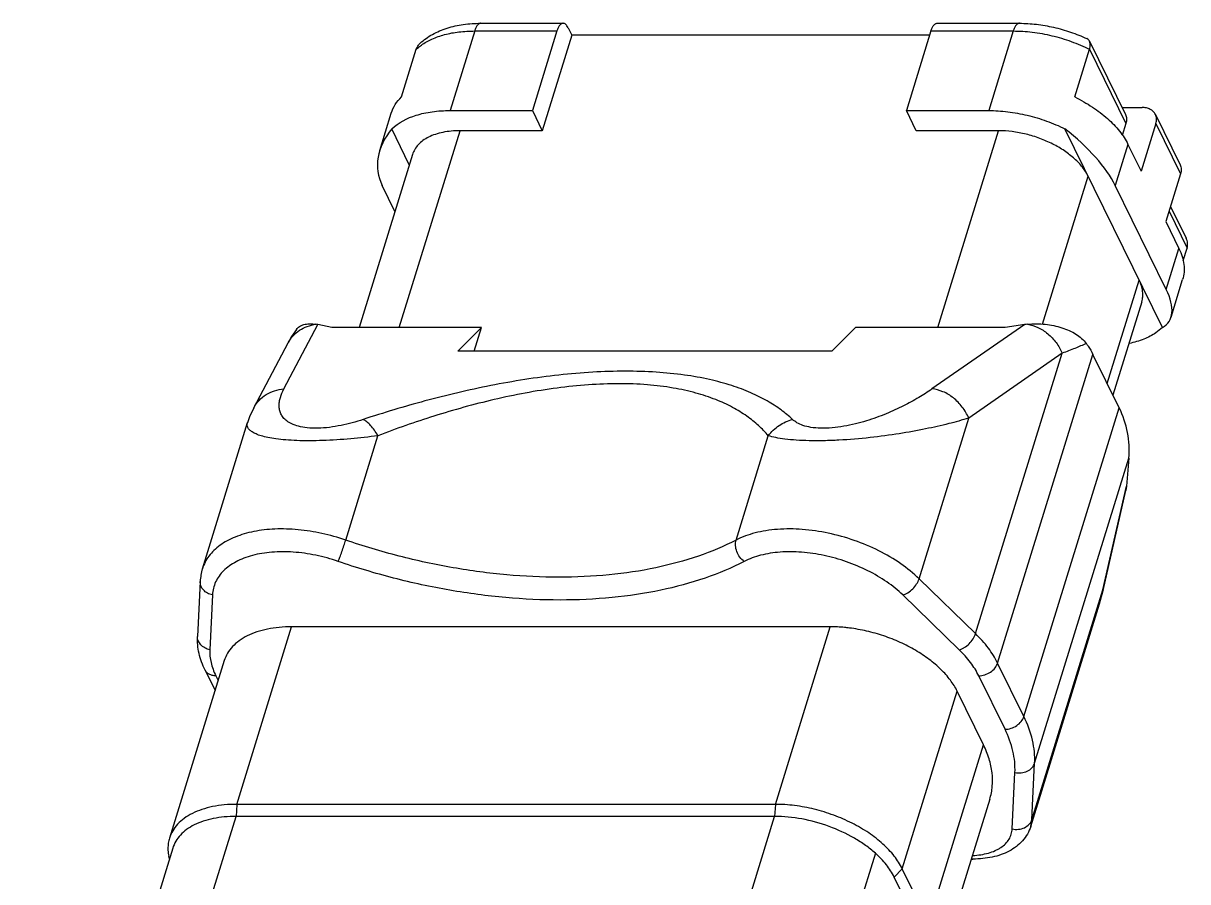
# Model space of a CAD drawing. Extents: x 0 to 420, y 0 to 297.
# Drawn here: x 272.53 to 315.54, y 215.86 to 247.56 of the extents above; entities that cross this region are included whole.
import ezdxf

# ---------------------------------------------------------------- set-up
doc = ezdxf.new("R2010")
doc.units = 0
doc.header["$LTSCALE"] = 23.1
doc.layers.get('0').update_dxf_attribs({"linetype": 'CONTINUOUS'})
doc.layers.add('DTM_AXIS', color=7, linetype='CONTINUOUS')

msp = doc.modelspace()

# ---------------------------------------------------------------- linework, layer by layer
at = {"color": 7, "linetype": 'CONTINUOUS'}
for p, q in [((289.431, 247.555), (292.471, 247.555)), ((292.652, 247.393), (292.79, 247.113)), ((306.287, 247.555), (309.326, 247.555)), ((289.203, 247.271), (288.295, 244.334)), ((289.203, 247.271), (292.242, 247.271)), ((292.242, 247.271), (291.334, 244.334)), ((292.79, 247.113), (291.7, 243.588)), ((306.009, 247.113), (292.79, 247.113)), ((306.058, 247.271), (305.15, 244.334)), ((306.058, 247.271), (309.097, 247.271)), ((309.097, 247.271), (308.19, 244.334)), ((286.502, 244.834), (287.047, 246.596)), ((311.371, 244.834), (311.916, 246.596)), ((311.916, 246.891), (313.241, 244.189)), ((311.916, 246.596), (313.259, 243.859)), ((288.295, 244.334), (291.334, 244.334)), ((291.334, 244.334), (291.7, 243.588)), ((305.516, 243.588), (305.15, 244.334)), ((305.15, 244.334), (308.19, 244.334)), ((313.115, 244.446), (313.855, 244.446)), ((285.694, 242.853), (286.121, 244.236)), ((314.347, 244.189), (315.262, 242.324)), ((286.789, 242.334), (286.139, 243.659)), ((286.416, 236.324), (288.661, 243.588)), ((291.7, 243.588), (288.661, 243.588)), ((308.556, 243.588), (305.516, 243.588)), ((306.311, 236.324), (308.556, 243.588)), ((314.61, 236.319), (311.008, 243.659)), ((313.259, 243.859), (313.122, 243.416)), ((314.364, 243.859), (313.82, 242.096)), ((314.364, 243.859), (315.279, 241.994)), ((286.905, 242.707), (284.932, 236.324)), ((310.178, 236.446), (311.866, 241.91)), ((315.279, 241.994), (314.735, 240.231)), ((286.257, 240.609), (285.787, 241.567)), ((314.751, 237.726), (312.866, 241.567)), ((314.852, 240.612), (315.518, 239.256)), ((314.908, 240.793), (315.482, 239.623)), ((315.374, 238.791), (315.518, 239.256)), ((312.572, 234.252), (313.751, 238.068)), ((314.926, 236.708), (315.354, 238.092)), ((313.844, 237.271), (312.78, 233.828)), ((282.155, 234.052), (283.412, 236.428)), ((283.929, 236.324), (283.412, 236.428)), ((289.456, 236.324), (283.929, 236.324)), ((288.586, 235.442), (289.456, 236.324)), ((289.183, 235.442), (289.456, 236.324)), ((303.271, 236.324), (302.402, 235.442)), ((308.798, 236.324), (303.271, 236.324)), ((309.52, 236.428), (306.096, 234.052)), ((309.52, 236.428), (308.798, 236.324)), ((281.044, 233.359), (282.312, 235.755)), ((302.402, 235.442), (288.586, 235.442)), ((310.906, 235.372), (307.452, 232.976)), ((307.706, 225.017), (310.906, 235.372)), ((308.521, 223.932), (312.043, 235.33)), ((313.013, 233.353), (312.043, 235.33)), ((309.491, 221.956), (313.013, 233.353)), ((280.812, 232.806), (280.812, 232.806)), ((305.619, 227.043), (307.452, 232.976)), ((284.438, 228.472), (285.629, 232.325)), ((298.859, 228.472), (300.05, 232.325)), ((309.887, 220.233), (313.366, 231.492)), ((313.366, 231.492), (313.277, 230.463)), ((312.406, 226.629), (313.277, 230.463)), ((312.414, 226.615), (313.252, 230.303)), ((313.277, 230.463), (313.253, 230.306)), ((279.064, 226.944), (278.965, 224.918)), ((307.706, 225.017), (305.619, 227.043)), ((279.518, 226.445), (279.419, 224.419)), ((307.104, 224.419), (305.017, 226.445)), ((309.785, 218.147), (312.406, 226.629)), ((312.28, 226.112), (312.406, 226.629)), ((312.28, 226.112), (312.414, 226.615)), ((312.406, 226.629), (312.414, 226.615)), ((312.278, 226.106), (312.28, 226.112)), ((280.415, 218.714), (282.441, 225.271)), ((302.336, 225.271), (282.441, 225.271)), ((300.31, 218.714), (302.336, 225.271)), ((279.953, 224.022), (277.927, 217.466)), ((309.491, 221.956), (308.521, 223.932)), ((279.246, 223.668), (279.613, 222.92)), ((279.639, 223.462), (279.726, 223.286)), ((308.794, 221.486), (307.823, 223.462)), ((305, 216.336), (307.026, 222.893)), ((307.996, 220.916), (307.026, 222.893)), ((305.97, 214.36), (307.996, 220.916)), ((309.785, 218.147), (309.887, 220.233)), ((309.058, 217.805), (309.159, 219.891)), ((280.415, 218.714), (280.389, 218.269)), ((300.31, 218.714), (280.415, 218.714)), ((300.31, 218.714), (300.284, 218.269)), ((308.23, 218.901), (306.204, 212.344)), ((274.87, 200.409), (280.389, 218.269)), ((300.284, 218.269), (280.389, 218.269)), ((294.765, 200.409), (300.284, 218.269)), ((309.742, 217.9), (309.785, 218.147)), ((278.048, 217.094), (272.529, 199.234)), ((307.548, 216.693), (307.608, 216.693)), ((305.97, 214.36), (305, 216.336))]:
    msp.add_line(p, q, dxfattribs=at)
for points in [[(282.619, 236.251), (282.442, 235.984), (282.312, 235.755)], [(281.044, 233.359), (280.889, 233.025), (280.812, 232.807)]]:
    msp.add_lwpolyline(points, dxfattribs=at)
for centre, radius, start, end in [((280.972, 226.853), 1.91, 162.8968, 177.2548), ((279.51, 217.116), 1.642, 191.1061, 194.6041)]:
    msp.add_arc(centre, radius, start, end, dxfattribs=at)
for centre, major_axis, ratio, start_param, end_param in [((289.722, 242.679), (4.093, 0.61), 0.634302, 2.534784, 3.340898), ((309.617, 242.679), (3.335, -2.314), 0.397708, 0.620303, 1.426417), ((311.502, 238.838), (3.335, -2.314), 0.397708, 6.097374, 6.903489), ((283.809, 235.377), (1.249, -0.841), 0.54317, 2.224795, 2.282156), ((310.231, 235.377), (1.905, -0.224), 0.55494, 1.960444, 2.017805), ((304.839, 231.044), (8.502, 1.267), 0.634302, -0.14976, 0.199305)]:
    msp.add_ellipse(centre, major_axis=major_axis, ratio=ratio, start_param=start_param, end_param=end_param, dxfattribs=at)
for points, knots in [([(287.19, 246.819), (287.327, 246.946), (287.642, 247.169), (288.187, 247.396), (288.792, 247.528), (289.215, 247.555), (289.431, 247.555)], [0, 0, 0, 0, 0.23243, 0.474609, 0.730138, 1, 1, 1, 1]), ([(289.431, 247.555), (289.42, 247.555), (289.397, 247.552), (289.364, 247.537), (289.332, 247.513), (289.29, 247.466), (289.242, 247.385), (289.215, 247.312), (289.203, 247.271)], [0, 0, 0, 0, 0.085921, 0.177541, 0.279368, 0.394335, 0.66833, 1, 1, 1, 1]), ([(292.471, 247.555), (292.46, 247.555), (292.437, 247.552), (292.404, 247.537), (292.372, 247.513), (292.329, 247.466), (292.282, 247.385), (292.255, 247.312), (292.242, 247.271)], [0, 0, 0, 0, 0.085924, 0.177532, 0.279343, 0.394297, 0.668291, 1, 1, 1, 1]), ([(292.652, 247.393), (292.641, 247.417), (292.616, 247.46), (292.572, 247.513), (292.523, 247.547), (292.488, 247.555), (292.471, 247.555)], [0, 0, 0, 0, 0.315482, 0.582089, 0.804614, 1, 1, 1, 1]), ([(306.058, 247.271), (306.071, 247.312), (306.098, 247.385), (306.145, 247.466), (306.188, 247.513), (306.22, 247.537), (306.253, 247.552), (306.276, 247.555), (306.287, 247.555)], [0, 0, 0, 0, 0.331709, 0.605703, 0.720657, 0.822468, 0.914076, 1, 1, 1, 1]), ([(309.326, 247.555), (309.315, 247.555), (309.292, 247.552), (309.259, 247.537), (309.227, 247.513), (309.185, 247.466), (309.137, 247.385), (309.11, 247.312), (309.097, 247.271)], [0, 0, 0, 0, 0.085921, 0.177541, 0.279368, 0.394335, 0.66833, 1, 1, 1, 1]), ([(309.326, 247.555), (309.535, 247.555), (309.959, 247.529), (310.592, 247.419), (311.217, 247.242), (311.62, 247.08), (311.817, 246.989)], [0, 0, 0, 0, 0.24345, 0.493956, 0.747547, 1, 1, 1, 1]), ([(287.233, 246.75), (287.355, 246.838), (287.632, 246.993), (288.102, 247.154), (288.634, 247.251), (289.009, 247.271), (289.203, 247.271)], [0, 0, 0, 0, 0.21751, 0.457024, 0.718651, 1, 1, 1, 1]), ([(309.097, 247.271), (309.333, 247.271), (309.813, 247.24), (310.53, 247.109), (311.239, 246.897), (311.695, 246.705), (311.916, 246.596)], [0, 0, 0, 0, 0.241617, 0.492827, 0.747692, 1, 1, 1, 1]), ([(311.915, 246.892), (311.905, 246.913), (311.877, 246.952), (311.838, 246.979), (311.817, 246.989)], [0, 0, 0, 0, 0.50528, 1, 1, 1, 1]), ([(287.047, 246.596), (287.06, 246.638), (287.099, 246.72), (287.157, 246.788), (287.19, 246.819)], [0, 0, 0, 0, 0.490932, 1, 1, 1, 1]), ([(287.047, 246.596), (287.061, 246.61), (287.121, 246.664), (287.184, 246.715), (287.233, 246.75)], [0, 0, 0, 0, 0.245092, 1, 1, 1, 1]), ([(311.916, 246.596), (311.924, 246.625), (311.94, 246.691), (311.947, 246.792), (311.929, 246.863), (311.915, 246.892)], [0, 0, 0, 0, 0.29251, 0.67688, 1, 1, 1, 1]), ([(286.139, 243.659), (286.388, 243.895), (286.804, 244.102), (287.331, 244.24), (287.749, 244.314), (288.074, 244.334), (288.295, 244.334)], [0, 0, 0, 0, 0.447883, 0.576831, 0.712181, 1, 1, 1, 1]), ([(308.19, 244.334), (308.425, 244.334), (308.905, 244.302), (309.622, 244.171), (310.331, 243.96), (310.787, 243.767), (311.008, 243.659)], [0, 0, 0, 0, 0.241601, 0.492814, 0.747687, 1, 1, 1, 1]), ([(314.347, 244.189), (314.327, 244.229), (314.273, 244.303), (314.157, 244.386), (314.013, 244.436), (313.909, 244.446), (313.855, 244.446)], [0, 0, 0, 0, 0.22686, 0.464999, 0.722169, 1, 1, 1, 1]), ([(313.241, 244.189), (313.253, 244.165), (313.272, 244.113), (313.289, 244.001), (313.276, 243.914), (313.259, 243.859)], [0, 0, 0, 0, 0.239501, 0.483927, 1, 1, 1, 1]), ([(314.364, 243.859), (314.381, 243.914), (314.394, 244.001), (314.378, 244.113), (314.359, 244.165), (314.347, 244.189)], [0, 0, 0, 0, 0.516073, 0.760499, 1, 1, 1, 1]), ([(288.661, 243.588), (288.552, 243.588), (288.34, 243.579), (288.035, 243.534), (287.755, 243.461), (287.506, 243.36), (287.292, 243.232), (287.116, 243.079), (286.983, 242.904), (286.925, 242.773), (286.905, 242.706)], [0, 0, 0, 0, 0.155789, 0.303255, 0.441136, 0.569085, 0.687389, 0.797111, 0.900326, 1, 1, 1, 1]), ([(311.866, 241.91), (311.809, 242.026), (311.658, 242.257), (311.359, 242.569), (310.987, 242.857), (310.554, 243.108), (310.078, 243.315), (309.575, 243.469), (309.065, 243.565), (308.723, 243.588), (308.556, 243.588)], [0, 0, 0, 0, 0.100249, 0.211884, 0.333776, 0.463722, 0.598746, 0.735447, 0.870343, 1, 1, 1, 1]), ([(315.262, 242.324), (315.274, 242.3), (315.293, 242.249), (315.309, 242.137), (315.297, 242.049), (315.279, 241.994)], [0, 0, 0, 0, 0.239501, 0.483927, 1, 1, 1, 1]), ([(315.518, 239.256), (315.536, 239.315), (315.548, 239.443), (315.511, 239.565), (315.483, 239.622)], [0, 0, 0, 0, 0.492451, 1, 1, 1, 1]), ([(313.844, 237.271), (313.863, 237.332), (313.888, 237.461), (313.883, 237.662), (313.838, 237.867), (313.784, 238.001), (313.751, 238.068)], [0, 0, 0, 0, 0.233661, 0.47445, 0.728579, 1, 1, 1, 1]), ([(282.312, 235.755), (282.361, 235.848), (282.483, 236.022), (282.727, 236.23), (283.018, 236.376), (283.231, 236.427), (283.34, 236.441)], [0, 0, 0, 0, 0.244649, 0.491777, 0.743267, 1, 1, 1, 1]), ([(282.619, 236.251), (282.634, 236.272), (282.668, 236.312), (282.756, 236.381), (282.901, 236.44), (283.109, 236.465), (283.259, 236.453), (283.34, 236.441)], [0, 0, 0, 0, 0.099589, 0.201998, 0.425333, 0.687877, 1, 1, 1, 1]), ([(309.622, 236.441), (309.84, 236.464), (310.169, 236.463), (310.592, 236.398), (310.89, 236.32), (311.166, 236.215), (311.485, 236.044), (311.692, 235.869), (311.794, 235.733)], [0, 0, 0, 0, 0.277367, 0.411835, 0.541804, 0.666341, 0.784662, 1, 1, 1, 1]), ([(309.622, 236.441), (309.756, 236.422), (310.026, 236.337), (310.389, 236.101), (310.696, 235.774), (310.847, 235.511), (310.906, 235.372)], [0, 0, 0, 0, 0.232319, 0.480955, 0.739813, 1, 1, 1, 1]), ([(314.61, 236.319), (314.535, 236.248), (314.321, 236.079), (313.909, 235.871), (313.565, 235.773), (313.382, 235.734)], [0, 0, 0, 0, 0.224422, 0.591953, 1, 1, 1, 1]), ([(311.794, 235.733), (311.657, 235.669), (311.363, 235.543), (311.064, 235.429), (310.906, 235.372)], [0, 0, 0, 0, 0.475225, 1, 1, 1, 1]), ([(311.794, 235.733), (311.819, 235.701), (311.911, 235.573), (311.991, 235.436), (312.043, 235.33)], [0, 0, 0, 0, 0.254335, 1, 1, 1, 1]), ([(300.947, 232.925), (300.813, 233.051), (300.513, 233.299), (299.997, 233.63), (299.387, 233.932), (298.674, 234.198), (297.852, 234.418), (296.918, 234.584), (295.879, 234.687), (294.748, 234.72), (293.548, 234.682), (292.306, 234.576), (291.049, 234.407), (289.394, 234.113), (287.396, 233.642), (285.838, 233.174), (285.083, 232.925)], [0, 0, 0, 0, 0.033605, 0.07054, 0.111566, 0.157474, 0.208958, 0.266478, 0.330068, 0.399156, 0.472567, 0.548765, 0.626205, 0.703628, 0.855204, 1, 1, 1, 1]), ([(281.044, 233.359), (281.096, 233.457), (281.227, 233.641), (281.492, 233.857), (281.808, 234.001), (282.038, 234.044), (282.155, 234.052)], [0, 0, 0, 0, 0.244121, 0.491012, 0.742701, 1, 1, 1, 1]), ([(285.083, 232.925), (284.817, 232.837), (284.404, 232.724), (283.84, 232.629), (283.42, 232.595), (283.036, 232.606), (282.711, 232.659), (282.455, 232.748), (282.263, 232.861), (282.128, 232.991), (282.04, 233.132), (281.991, 233.279), (281.975, 233.43), (281.986, 233.584), (282.035, 233.797), (282.101, 233.951), (282.155, 234.052)], [0, 0, 0, 0, 0.19985, 0.304538, 0.406906, 0.499763, 0.57785, 0.640954, 0.69214, 0.735164, 0.773349, 0.80928, 0.84478, 0.881026, 0.918753, 1, 1, 1, 1]), ([(300.05, 232.325), (299.938, 232.457), (299.688, 232.716), (299.245, 233.069), (298.715, 233.394), (298.086, 233.682), (297.351, 233.923), (296.505, 234.107), (295.552, 234.222), (294.505, 234.259), (293.39, 234.216), (292.237, 234.097), (291.073, 233.911), (289.55, 233.59), (287.726, 233.084), (286.311, 232.587), (285.629, 232.325)], [0, 0, 0, 0, 0.034131, 0.071054, 0.11161, 0.156745, 0.207378, 0.264242, 0.327604, 0.396974, 0.471041, 0.547999, 0.626065, 0.703868, 0.855537, 1, 1, 1, 1]), ([(306.096, 234.052), (305.936, 233.941), (305.592, 233.721), (305.028, 233.412), (304.384, 233.118), (303.787, 232.903), (303.262, 232.757), (302.84, 232.667), (302.412, 232.61), (302.003, 232.594), (301.641, 232.623), (301.344, 232.692), (301.116, 232.792), (300.995, 232.88), (300.947, 232.925)], [0, 0, 0, 0, 0.10572, 0.221365, 0.348545, 0.489307, 0.565182, 0.644029, 0.723573, 0.799169, 0.865468, 0.920014, 0.963957, 1, 1, 1, 1]), ([(307.452, 232.976), (307.391, 233.121), (307.23, 233.396), (306.904, 233.732), (306.519, 233.967), (306.234, 234.041), (306.096, 234.052)], [0, 0, 0, 0, 0.261585, 0.521297, 0.769486, 1, 1, 1, 1]), ([(285.629, 232.325), (285.294, 232.28), (284.616, 232.203), (283.77, 232.149), (283.107, 232.136), (282.65, 232.143), (282.239, 232.166), (281.881, 232.203), (281.579, 232.253), (281.332, 232.313), (281.137, 232.38), (280.989, 232.455), (280.884, 232.535), (280.819, 232.622), (280.794, 232.716), (280.803, 232.777), (280.812, 232.806)], [0, 0, 0, 0, 0.198031, 0.400329, 0.497205, 0.587344, 0.668359, 0.738886, 0.798596, 0.847936, 0.887859, 0.919579, 0.944576, 0.964695, 0.982305, 1, 1, 1, 1]), ([(285.629, 232.325), (285.588, 232.396), (285.506, 232.528), (285.37, 232.701), (285.232, 232.835), (285.132, 232.902), (285.083, 232.925)], [0, 0, 0, 0, 0.29793, 0.566918, 0.801571, 1, 1, 1, 1]), ([(307.452, 232.976), (307.209, 232.901), (306.681, 232.756), (305.826, 232.562), (304.856, 232.388), (303.787, 232.244), (302.852, 232.166), (302.102, 232.138), (301.575, 232.137), (301.099, 232.157), (300.687, 232.195), (300.343, 232.249), (300.139, 232.298), (300.05, 232.325)], [0, 0, 0, 0, 0.101988, 0.218783, 0.350644, 0.496436, 0.650295, 0.725829, 0.79689, 0.860939, 0.916341, 0.962588, 1, 1, 1, 1]), ([(300.05, 232.325), (300.16, 232.472), (300.43, 232.729), (300.771, 232.882), (300.947, 232.925)], [0, 0, 0, 0, 0.503764, 1, 1, 1, 1]), ([(284.438, 228.472), (284.15, 228.571), (283.569, 228.733), (282.693, 228.872), (281.846, 228.898), (281.062, 228.813), (280.47, 228.644), (280.061, 228.453), (279.797, 228.288), (279.571, 228.1), (279.384, 227.891), (279.239, 227.663), (279.172, 227.498), (279.146, 227.415)], [0, 0, 0, 0, 0.154552, 0.305988, 0.450328, 0.584222, 0.705419, 0.761075, 0.81352, 0.863055, 0.910166, 0.955532, 1, 1, 1, 1]), ([(305.619, 227.043), (305.409, 227.246), (304.935, 227.628), (304.126, 228.102), (303.226, 228.48), (302.277, 228.745), (301.325, 228.885), (300.549, 228.892), (299.966, 228.825), (299.448, 228.719), (299.081, 228.587), (298.859, 228.472)], [0, 0, 0, 0, 0.120399, 0.250132, 0.385471, 0.522078, 0.655498, 0.781599, 0.840862, 0.897153, 1, 1, 1, 1]), ([(284.16, 227.684), (284.182, 227.736), (284.228, 227.857), (284.299, 228.051), (284.371, 228.262), (284.417, 228.404), (284.438, 228.472)], [0, 0, 0, 0, 0.202436, 0.463461, 0.74347, 1, 1, 1, 1]), ([(298.859, 228.472), (298.412, 228.241), (297.442, 227.835), (295.864, 227.411), (294.137, 227.155), (292.292, 227.072), (290.363, 227.163), (288.386, 227.426), (286.397, 227.856), (285.086, 228.249), (284.438, 228.472)], [0, 0, 0, 0, 0.102267, 0.212688, 0.330899, 0.456102, 0.587127, 0.722537, 0.860745, 1, 1, 1, 1]), ([(299.159, 227.684), (299.098, 227.727), (298.989, 227.838), (298.878, 228.041), (298.827, 228.259), (298.839, 228.407), (298.859, 228.472)], [0, 0, 0, 0, 0.251568, 0.514503, 0.769371, 1, 1, 1, 1]), ([(284.16, 227.684), (283.889, 227.777), (283.341, 227.928), (282.516, 228.044), (281.728, 228.046), (281.115, 227.949), (280.679, 227.81), (280.393, 227.682), (280.141, 227.528), (279.928, 227.35), (279.756, 227.15), (279.628, 226.93), (279.545, 226.693), (279.522, 226.528), (279.518, 226.445)], [0, 0, 0, 0, 0.158192, 0.312498, 0.458152, 0.591342, 0.65258, 0.710082, 0.763973, 0.814614, 0.862599, 0.908796, 0.954247, 1, 1, 1, 1]), ([(305.017, 226.445), (304.835, 226.621), (304.424, 226.953), (303.723, 227.363), (302.943, 227.691), (302.121, 227.921), (301.295, 228.042), (300.505, 228.048), (299.786, 227.94), (299.35, 227.783), (299.159, 227.684)], [0, 0, 0, 0, 0.120408, 0.250161, 0.385515, 0.522138, 0.655574, 0.781687, 0.897145, 1, 1, 1, 1]), ([(299.159, 227.684), (298.694, 227.443), (297.684, 227.021), (296.044, 226.58), (294.248, 226.315), (292.329, 226.228), (290.323, 226.323), (288.266, 226.596), (286.198, 227.044), (284.835, 227.452), (284.16, 227.684)], [0, 0, 0, 0, 0.102267, 0.212688, 0.330899, 0.456102, 0.587127, 0.722537, 0.860745, 1, 1, 1, 1]), ([(279.518, 226.445), (279.453, 226.459), (279.33, 226.505), (279.179, 226.62), (279.096, 226.749), (279.066, 226.86), (279.063, 226.917), (279.064, 226.944)], [0, 0, 0, 0, 0.272674, 0.530359, 0.770517, 0.886028, 1, 1, 1, 1]), ([(305.017, 226.445), (305.048, 226.454), (305.112, 226.478), (305.24, 226.548), (305.388, 226.668), (305.531, 226.842), (305.598, 226.976), (305.619, 227.043)], [0, 0, 0, 0, 0.111683, 0.233577, 0.495736, 0.760359, 1, 1, 1, 1]), ([(282.441, 225.271), (282.287, 225.271), (281.987, 225.257), (281.555, 225.195), (281.158, 225.091), (280.805, 224.947), (280.502, 224.766), (280.253, 224.55), (280.065, 224.302), (279.982, 224.116), (279.953, 224.022)], [0, 0, 0, 0, 0.15582, 0.303244, 0.441117, 0.569084, 0.687384, 0.797112, 0.900327, 1, 1, 1, 1]), ([(303.046, 225.225), (302.986, 225.232), (302.75, 225.259), (302.513, 225.271), (302.336, 225.271)], [0, 0, 0, 0, 0.254908, 1, 1, 1, 1]), ([(307.026, 222.893), (306.956, 223.036), (306.776, 223.321), (306.425, 223.714), (305.99, 224.082), (305.484, 224.416), (304.92, 224.705), (304.316, 224.943), (303.688, 225.121), (303.26, 225.198), (303.046, 225.225)], [0, 0, 0, 0, 0.100091, 0.210241, 0.329776, 0.457236, 0.590533, 0.727214, 0.864602, 1, 1, 1, 1]), ([(307.104, 224.419), (307.135, 224.428), (307.2, 224.452), (307.327, 224.521), (307.476, 224.642), (307.618, 224.816), (307.685, 224.95), (307.706, 225.017)], [0, 0, 0, 0, 0.111683, 0.233577, 0.495736, 0.760359, 1, 1, 1, 1]), ([(308.521, 223.932), (308.426, 224.126), (308.182, 224.512), (307.877, 224.851), (307.706, 225.017)], [0, 0, 0, 0, 0.475786, 1, 1, 1, 1]), ([(279.246, 223.668), (279.149, 223.865), (279.035, 224.175), (278.965, 224.601), (278.96, 224.813), (278.965, 224.918)], [0, 0, 0, 0, 0.509491, 0.756426, 1, 1, 1, 1]), ([(279.419, 224.419), (279.355, 224.433), (279.232, 224.478), (279.08, 224.594), (278.998, 224.723), (278.967, 224.834), (278.964, 224.89), (278.965, 224.918)], [0, 0, 0, 0, 0.272674, 0.530359, 0.770517, 0.886028, 1, 1, 1, 1]), ([(279.419, 224.419), (279.412, 224.261), (279.446, 223.929), (279.563, 223.617), (279.639, 223.462)], [0, 0, 0, 0, 0.478072, 1, 1, 1, 1]), ([(307.823, 223.462), (307.74, 223.633), (307.524, 223.974), (307.255, 224.273), (307.104, 224.419)], [0, 0, 0, 0, 0.475786, 1, 1, 1, 1]), ([(307.823, 223.462), (307.899, 223.462), (308.052, 223.489), (308.26, 223.589), (308.428, 223.739), (308.501, 223.867), (308.521, 223.932)], [0, 0, 0, 0, 0.25322, 0.516156, 0.770081, 1, 1, 1, 1]), ([(279.639, 223.462), (279.596, 223.462), (279.512, 223.471), (279.398, 223.511), (279.305, 223.576), (279.261, 223.636), (279.246, 223.668)], [0, 0, 0, 0, 0.277838, 0.535006, 0.773139, 1, 1, 1, 1]), ([(308.794, 221.486), (308.869, 221.486), (309.022, 221.512), (309.23, 221.613), (309.398, 221.762), (309.471, 221.89), (309.491, 221.956)], [0, 0, 0, 0, 0.25322, 0.516156, 0.770081, 1, 1, 1, 1]), ([(309.887, 220.233), (309.893, 220.373), (309.886, 220.659), (309.789, 221.246), (309.628, 221.677), (309.491, 221.956)], [0, 0, 0, 0, 0.234997, 0.47866, 1, 1, 1, 1]), ([(309.159, 219.891), (309.166, 220.02), (309.159, 220.285), (309.069, 220.829), (308.92, 221.228), (308.794, 221.486)], [0, 0, 0, 0, 0.234997, 0.47866, 1, 1, 1, 1]), ([(308.23, 218.901), (308.278, 219.055), (308.341, 219.381), (308.33, 219.888), (308.216, 220.409), (308.079, 220.748), (307.996, 220.916)], [0, 0, 0, 0, 0.233699, 0.474452, 0.728464, 1, 1, 1, 1]), ([(309.159, 219.891), (309.236, 219.874), (309.393, 219.865), (309.614, 219.924), (309.767, 220.031), (309.85, 220.141), (309.877, 220.202), (309.887, 220.233)], [0, 0, 0, 0, 0.267702, 0.528838, 0.772974, 0.888497, 1, 1, 1, 1]), ([(280.415, 218.714), (280.261, 218.714), (279.961, 218.701), (279.528, 218.638), (279.132, 218.534), (278.779, 218.391), (278.475, 218.21), (278.227, 217.993), (278.039, 217.745), (277.956, 217.56), (277.927, 217.466)], [0, 0, 0, 0, 0.155821, 0.303244, 0.441118, 0.569084, 0.687384, 0.797112, 0.900327, 1, 1, 1, 1]), ([(305, 216.336), (304.919, 216.501), (304.705, 216.828), (304.282, 217.271), (303.754, 217.678), (303.141, 218.034), (302.466, 218.327), (301.753, 218.546), (301.031, 218.681), (300.547, 218.714), (300.31, 218.714)], [0, 0, 0, 0, 0.100257, 0.211878, 0.333776, 0.463722, 0.598744, 0.735454, 0.870332, 1, 1, 1, 1]), ([(280.389, 218.269), (280.244, 218.269), (279.962, 218.256), (279.555, 218.197), (279.182, 218.1), (278.85, 217.965), (278.564, 217.794), (278.33, 217.591), (278.153, 217.357), (278.075, 217.182), (278.048, 217.094)], [0, 0, 0, 0, 0.155816, 0.303231, 0.4411, 0.569063, 0.687361, 0.797082, 0.90029, 1, 1, 1, 1]), ([(309.058, 217.805), (309.134, 217.788), (309.291, 217.78), (309.513, 217.838), (309.665, 217.945), (309.748, 218.055), (309.776, 218.116), (309.785, 218.147)], [0, 0, 0, 0, 0.267702, 0.528838, 0.772974, 0.888497, 1, 1, 1, 1]), ([(307.597, 216.826), (307.698, 216.831), (307.894, 216.849), (308.174, 216.907), (308.386, 216.982), (308.538, 217.056), (308.671, 217.137), (308.814, 217.252), (308.947, 217.419), (309.032, 217.605), (309.055, 217.738), (309.058, 217.805)], [0, 0, 0, 0, 0.158066, 0.305931, 0.442694, 0.506958, 0.568559, 0.684324, 0.792366, 0.896234, 1, 1, 1, 1]), ([(309.742, 217.9), (309.712, 217.802), (309.629, 217.613), (309.447, 217.362), (309.216, 217.15), (308.946, 216.979), (308.645, 216.849), (308.318, 216.758), (307.969, 216.705), (307.73, 216.693), (307.608, 216.693)], [0, 0, 0, 0, 0.116942, 0.233895, 0.352391, 0.473103, 0.597417, 0.726395, 0.860751, 1, 1, 1, 1]), ([(277.927, 217.466), (277.909, 217.405), (277.88, 217.281), (277.871, 217.154), (277.87, 217.091)], [0, 0, 0, 0, 0.496325, 1, 1, 1, 1]), ([(277.87, 217.091), (277.87, 217.067), (277.872, 216.969), (277.885, 216.872), (277.899, 216.8)], [0, 0, 0, 0, 0.245348, 1, 1, 1, 1]), ([(307.555, 216.709), (307.563, 216.704), (307.58, 216.696), (307.599, 216.693), (307.608, 216.693)], [0, 0, 0, 0, 0.516785, 1, 1, 1, 1])]:
    msp.add_open_spline(points, degree=3, knots=knots, dxfattribs=at)
at = {"layer": 'DTM_AXIS', "color": 7, "linetype": 'CONTINUOUS'}
for p, q in [((313.335, 243.085), (312.866, 241.567)), ((313.335, 243.085), (313.82, 242.096)), ((314.735, 240.231), (315.22, 239.243)), ((314.751, 237.726), (315.22, 239.243)), ((279.146, 227.415), (280.813, 232.81)), ((309.742, 217.9), (312.28, 226.114)), ((304.003, 216.907), (302.478, 211.972)), ((305, 216.336), (304.698, 216.031)), ((305.668, 214.054), (304.698, 216.031))]:
    msp.add_line(p, q, dxfattribs=at)
for points, knots in [([(286.121, 244.236), (286.156, 244.347), (286.258, 244.566), (286.414, 244.75), (286.502, 244.834)], [0, 0, 0, 0, 0.488644, 1, 1, 1, 1]), ([(311.371, 244.834), (311.595, 244.724), (312.018, 244.484), (312.577, 244.062), (313.025, 243.6), (313.25, 243.257), (313.335, 243.085)], [0, 0, 0, 0, 0.280434, 0.543596, 0.78431, 1, 1, 1, 1]), ([(315.22, 239.243), (315.267, 239.147), (315.345, 238.953), (315.411, 238.656), (315.417, 238.366), (315.381, 238.18), (315.354, 238.092)], [0, 0, 0, 0, 0.271489, 0.525571, 0.766341, 1, 1, 1, 1]), ([(304.003, 216.907), (303.887, 217.011), (303.637, 217.209), (303.08, 217.566), (302.299, 217.927), (301.305, 218.2), (300.619, 218.269), (300.284, 218.269)], [0, 0, 0, 0, 0.115312, 0.236759, 0.491537, 0.750819, 1, 1, 1, 1]), ([(304.698, 216.031), (304.62, 216.19), (304.412, 216.506), (304.151, 216.776), (304.003, 216.907)], [0, 0, 0, 0, 0.47262, 1, 1, 1, 1])]:
    msp.add_open_spline(points, degree=3, knots=knots, dxfattribs=at)

doc.saveas('drawing.dxf')
